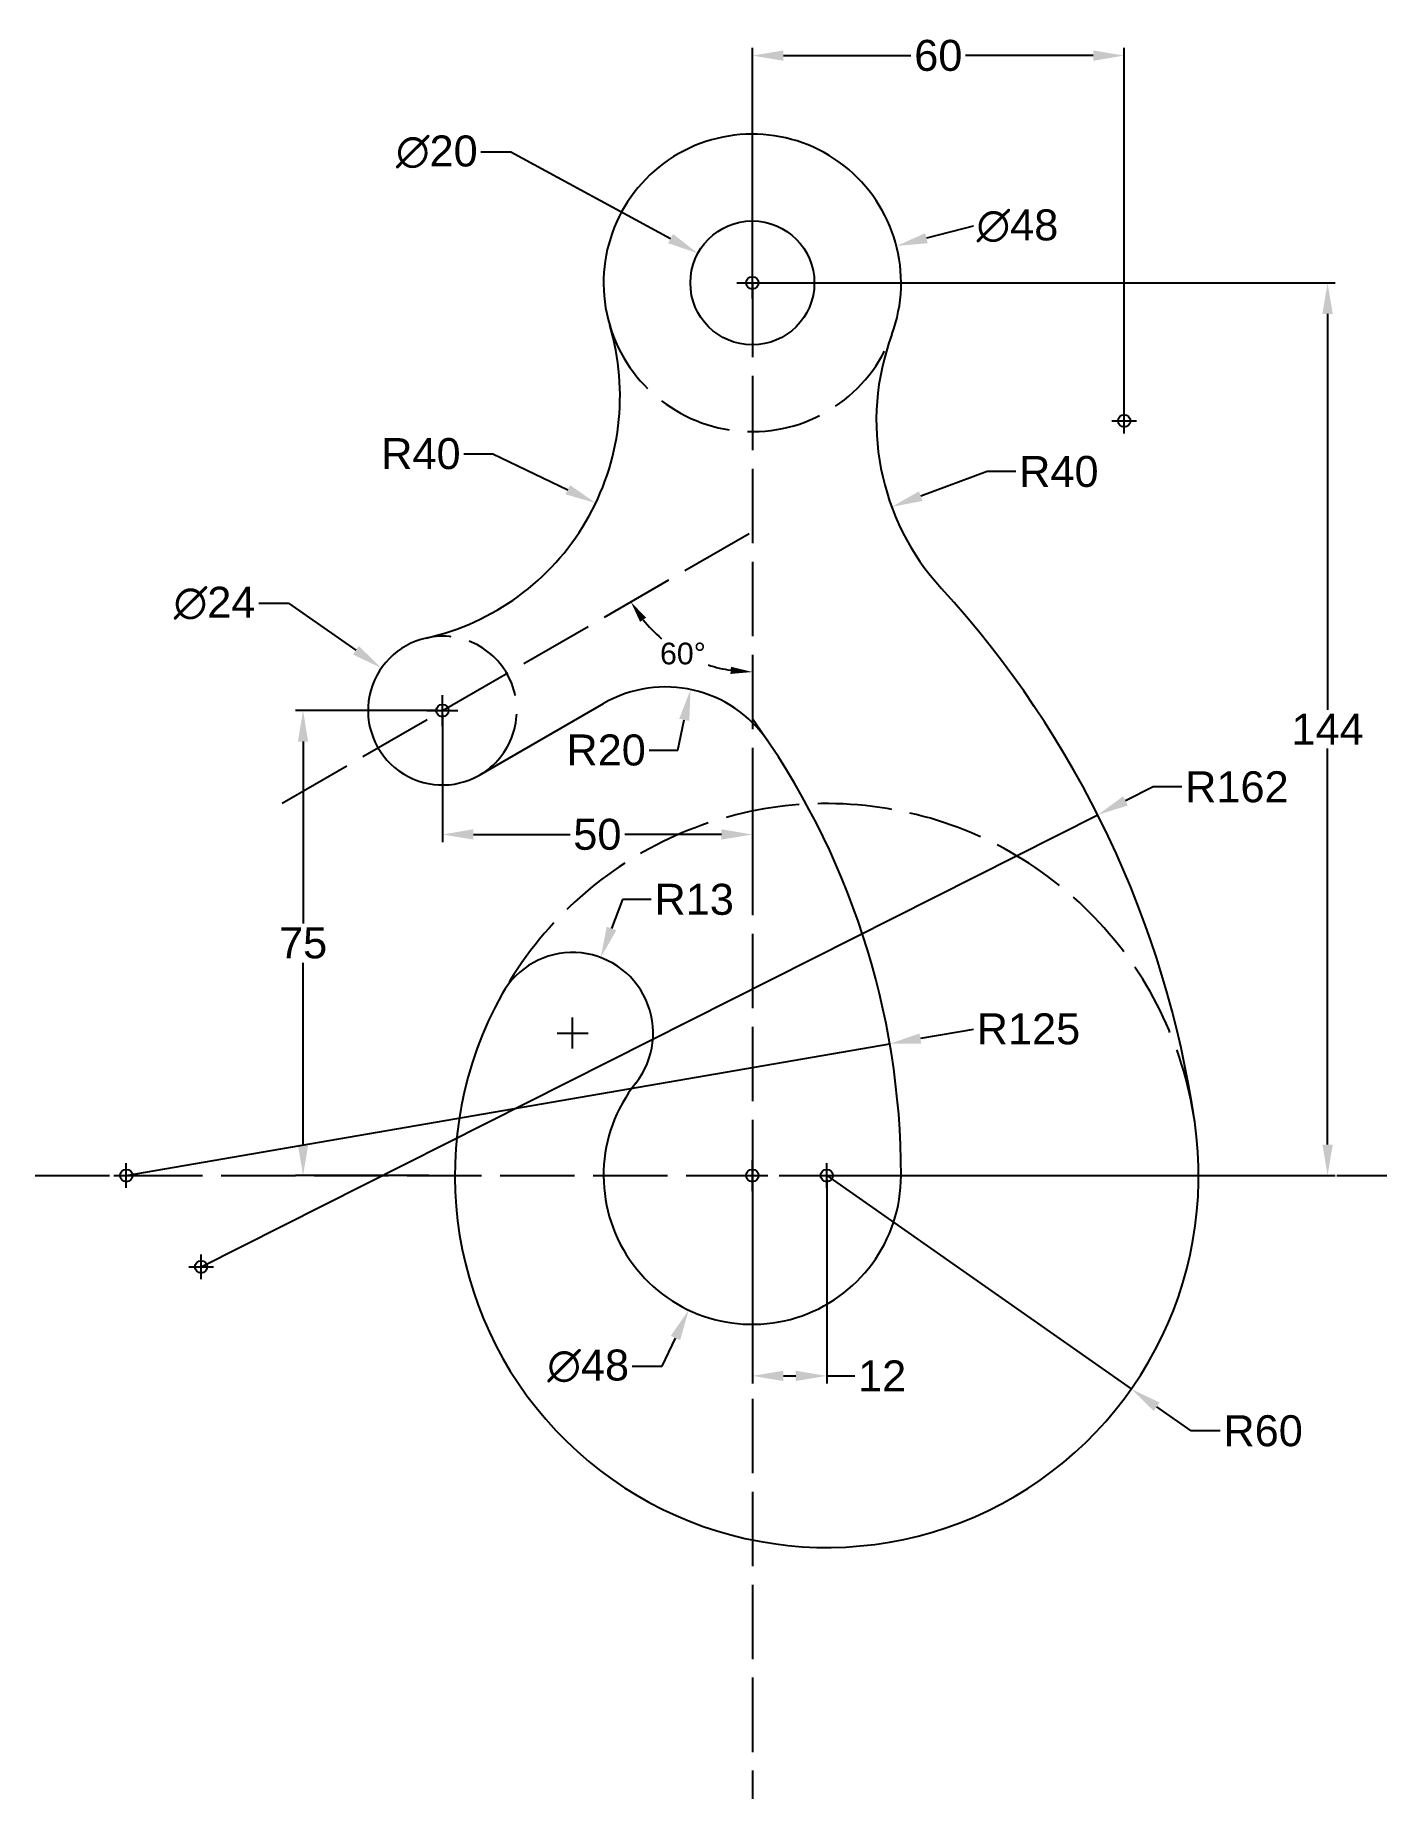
# Model space of a CAD drawing. Header units: millimetres. Extents: x 2566 to 2784, y 1727 to 2011.
import ezdxf

# ---------------------------------------------------------------- set-up
doc = ezdxf.new("R2010")
doc.units = ezdxf.units.MM
doc.header["$PDMODE"] = 34
doc.header["$PDSIZE"] = 2
doc.linetypes.add('ACAD_ISO02W100', pattern=[15, 12, -3])
doc.layers.add('dim', color=1, linetype='Continuous')
doc.layers.add('dot lines', color=6, linetype='ACAD_ISO02W100')
doc.styles.get("Standard").update_dxf_attribs({"font": 'arial.ttf'})
doc.dimstyles.new('ISO-25', dxfattribs={"dimtxt": 5, "dimasz": 5, "dimexe": 1.25, "dimexo": 0.625, "dimtad": 0, "dimtih": 1, "dimtoh": 1, "dimtxsty": 'Standard', "dimcen": 2.5, "dimadec": 0, "dimazin": 0, "dimtfac": 1, "dimtofl": 0, "dimtmove": 0, "dimatfit": 3, "dimfxl": 1, "dimtfill": 1, "dimarcsym": 0})

# ---------------------------------------------------------------- blocks, each defined once
blk = doc.blocks.new('*D4')
at = {"layer": 'Defpoints', "color": 0, "transparency": 16777216}
for p in [(2672.67, 1976.22), (2690.26, 1966.69)]:
    blk.add_point(p, dxfattribs=at)
at = {"layer": 'dim', "color": 0, "lineweight": -2, "transparency": 16777216}
for p, q in [((2637.49, 1992.57), (2642.49, 1992.57)), ((2642.49, 1992.57), (2668.28, 1978.6)), ((2678.97, 1971.45), (2683.97, 1971.45)), ((2681.47, 1968.95), (2681.47, 1973.95))]:
    blk.add_line(p, q, dxfattribs=at)
at = {"layer": 'dim', "color": 0, "transparency": 16777216}
blk.add_solid([(2668.68, 1979.33), (2667.88, 1977.86), (2672.67, 1976.22)], dxfattribs=at)
at = {"layer": 'dim', "color": 0, "transparency": 16777216, "insert": (2630.57, 1992.57), "char_height": 5, "attachment_point": 5, "bg_fill": 3, "box_fill_scale": 1.1, "bg_fill_color": 256, "bg_fill_true_color": 13158600, "bg_fill_transparency": 0}
blk.add_mtext('∅20', dxfattribs=at)
blk = doc.blocks.new('*D5')
at = {"layer": 'Defpoints', "color": 0, "transparency": 16777216}
for p in [(2704.72, 1977.41), (2658.22, 1965.49)]:
    blk.add_point(p, dxfattribs=at)
at = {"layer": 'dim', "color": 0, "lineweight": -2, "transparency": 16777216}
for p, q in [((2717.31, 1980.64), (2709.56, 1978.65)), ((2678.97, 1971.45), (2683.97, 1971.45)), ((2681.47, 1968.95), (2681.47, 1973.95))]:
    blk.add_line(p, q, dxfattribs=at)
at = {"layer": 'dim', "color": 0, "transparency": 16777216}
blk.add_solid([(2709.35, 1979.46), (2709.77, 1977.85), (2704.72, 1977.41)], dxfattribs=at)
at = {"layer": 'dim', "color": 0, "transparency": 16777216, "insert": (2724.24, 1980.64), "char_height": 5, "attachment_point": 5, "bg_fill": 3, "box_fill_scale": 1.1, "bg_fill_color": 256, "bg_fill_true_color": 13158600, "bg_fill_transparency": 0}
blk.add_mtext('∅48', dxfattribs=at)
blk = doc.blocks.new('*D6')
at = {"layer": 'Defpoints', "color": 0, "transparency": 16777216}
for p in [(2691.73, 1849.15), (2671.2, 1805.76)]:
    blk.add_point(p, dxfattribs=at)
at = {"layer": 'dim', "color": 0, "lineweight": -2, "transparency": 16777216}
for p, q in [((2681.47, 1824.95), (2681.47, 1829.95)), ((2678.97, 1827.45), (2683.97, 1827.45)), ((2666.92, 1796.72), (2669.06, 1801.24)), ((2661.92, 1796.72), (2666.92, 1796.72))]:
    blk.add_line(p, q, dxfattribs=at)
at = {"layer": 'dim', "color": 0, "transparency": 16777216}
blk.add_solid([(2668.31, 1801.6), (2669.82, 1800.88), (2671.2, 1805.76)], dxfattribs=at)
at = {"layer": 'dim', "color": 0, "transparency": 16777216, "insert": (2654.99, 1796.72), "char_height": 5, "attachment_point": 5, "bg_fill": 3, "box_fill_scale": 1.1, "bg_fill_color": 256, "bg_fill_true_color": 13158600, "bg_fill_transparency": 0}
blk.add_mtext('∅48', dxfattribs=at)
blk = doc.blocks.new('*D7')
at = {"layer": 'Defpoints', "color": 0, "transparency": 16777216}
for p in [(2621.62, 1909.32), (2641.31, 1895.59)]:
    blk.add_point(p, dxfattribs=at)
at = {"layer": 'dim', "color": 0, "lineweight": -2, "transparency": 16777216}
for p, q in [((2601.63, 1919.77), (2606.63, 1919.77)), ((2606.63, 1919.77), (2617.52, 1912.18)), ((2631.47, 1899.95), (2631.47, 1904.95)), ((2628.97, 1902.45), (2633.97, 1902.45))]:
    blk.add_line(p, q, dxfattribs=at)
at = {"layer": 'dim', "color": 0, "transparency": 16777216}
blk.add_solid([(2618, 1912.86), (2617.05, 1911.49), (2621.62, 1909.32)], dxfattribs=at)
at = {"layer": 'dim', "color": 0, "transparency": 16777216, "insert": (2594.71, 1919.77), "char_height": 5, "attachment_point": 5, "bg_fill": 3, "box_fill_scale": 1.1, "bg_fill_color": 256, "bg_fill_true_color": 13158600, "bg_fill_transparency": 0}
blk.add_mtext('∅24', dxfattribs=at)
blk = doc.blocks.new('*D8')
at = {"layer": 'Defpoints', "color": 0, "transparency": 16777216}
for p in [(2620.13, 1953.2), (2656.2, 1935.93)]:
    blk.add_point(p, dxfattribs=at)
at = {"layer": 'dim', "color": 0, "lineweight": -2, "transparency": 16777216}
for p, q in [((2634.59, 1943.88), (2639.59, 1943.88)), ((2639.59, 1943.88), (2651.69, 1938.09))]:
    blk.add_line(p, q, dxfattribs=at)
at = {"layer": 'dim', "color": 0, "transparency": 16777216}
blk.add_solid([(2652.05, 1938.84), (2651.34, 1937.34), (2656.2, 1935.93)], dxfattribs=at)
at = {"layer": 'dim', "color": 0, "transparency": 16777216, "insert": (2628, 1943.88), "char_height": 5, "attachment_point": 5, "bg_fill": 3, "box_fill_scale": 1.1, "bg_fill_color": 256, "bg_fill_true_color": 13158600, "bg_fill_transparency": 0}
blk.add_mtext('R40', dxfattribs=at)
blk = doc.blocks.new('*D9')
at = {"layer": 'Defpoints', "color": 0, "transparency": 16777216}
for p in [(2741.47, 1949.18), (2703.95, 1935.32)]:
    blk.add_point(p, dxfattribs=at)
at = {"layer": 'dim', "color": 0, "lineweight": -2, "transparency": 16777216}
for p, q in [((2719.33, 1941), (2708.64, 1937.05)), ((2724.33, 1941), (2719.33, 1941))]:
    blk.add_line(p, q, dxfattribs=at)
at = {"layer": 'dim', "color": 0, "transparency": 16777216}
blk.add_solid([(2708.35, 1937.83), (2708.93, 1936.27), (2703.95, 1935.32)], dxfattribs=at)
at = {"layer": 'dim', "color": 0, "transparency": 16777216, "insert": (2730.92, 1941), "char_height": 5, "attachment_point": 5, "bg_fill": 3, "box_fill_scale": 1.1, "bg_fill_color": 256, "bg_fill_true_color": 13158600, "bg_fill_transparency": 0}
blk.add_mtext('R40', dxfattribs=at)
blk = doc.blocks.new('*D10')
at = {"layer": 'Defpoints', "color": 0, "transparency": 16777216}
for p in [(2737.2, 1885.63), (2592.54, 1812.71)]:
    blk.add_point(p, dxfattribs=at)
at = {"layer": 'dim', "color": 0, "lineweight": -2, "transparency": 16777216}
for p, q in [((2746.13, 1890.13), (2741.66, 1887.88)), ((2751.13, 1890.13), (2746.13, 1890.13)), ((2592.54, 1812.71), (2737.2, 1885.63))]:
    blk.add_line(p, q, dxfattribs=at)
at = {"layer": 'dim', "color": 0, "transparency": 16777216}
blk.add_solid([(2741.29, 1888.63), (2742.04, 1887.14), (2737.2, 1885.63)], dxfattribs=at)
at = {"layer": 'dim', "color": 0, "transparency": 16777216, "insert": (2759.64, 1890.13), "char_height": 5, "attachment_point": 5, "bg_fill": 3, "box_fill_scale": 1.1, "bg_fill_color": 256, "bg_fill_true_color": 13158600, "bg_fill_transparency": 0}
blk.add_mtext('R162', dxfattribs=at)
blk = doc.blocks.new('*D11')
at = {"layer": 'Defpoints', "color": 0, "transparency": 16777216}
for p in [(2703.65, 1848.7), (2580.47, 1827.45)]:
    blk.add_point(p, dxfattribs=at)
at = {"layer": 'dim', "color": 0, "lineweight": -2, "transparency": 16777216}
for p, q in [((2717.45, 1851.08), (2708.58, 1849.55)), ((2580.47, 1827.45), (2703.65, 1848.7))]:
    blk.add_line(p, q, dxfattribs=at)
at = {"layer": 'dim', "color": 0, "transparency": 16777216}
blk.add_solid([(2708.43, 1850.37), (2708.72, 1848.73), (2703.65, 1848.7)], dxfattribs=at)
at = {"layer": 'dim', "color": 0, "transparency": 16777216, "insert": (2726.01, 1851.08), "char_height": 5, "attachment_point": 5, "bg_fill": 3, "box_fill_scale": 1.1, "bg_fill_color": 256, "bg_fill_true_color": 13158600, "bg_fill_transparency": 0}
blk.add_mtext('R125', dxfattribs=at)
blk = doc.blocks.new('*D12')
at = {"layer": 'Defpoints', "color": 0, "transparency": 16777216}
for p in [(2657.01, 1862.61), (2652.47, 1850.43)]:
    blk.add_point(p, dxfattribs=at)
at = {"layer": 'dim', "color": 0, "lineweight": -2, "transparency": 16777216}
for p, q in [((2660.5, 1871.98), (2658.75, 1867.3)), ((2665.5, 1871.98), (2660.5, 1871.98)), ((2652.47, 1847.93), (2652.47, 1852.93)), ((2649.97, 1850.43), (2654.97, 1850.43))]:
    blk.add_line(p, q, dxfattribs=at)
at = {"layer": 'dim', "color": 0, "transparency": 16777216}
blk.add_solid([(2657.97, 1867.59), (2659.53, 1867.01), (2657.01, 1862.61)], dxfattribs=at)
at = {"layer": 'dim', "color": 0, "transparency": 16777216, "insert": (2672.09, 1871.98), "char_height": 5, "attachment_point": 5, "bg_fill": 3, "box_fill_scale": 1.1, "bg_fill_color": 256, "bg_fill_true_color": 13158600, "bg_fill_transparency": 0}
blk.add_mtext('R13', dxfattribs=at)
blk = doc.blocks.new('*D13')
at = {"layer": 'Defpoints', "color": 0, "transparency": 16777216}
for p in [(2671.5, 1905.86), (2667.44, 1886.27)]:
    blk.add_point(p, dxfattribs=at)
at = {"layer": 'dim', "color": 0, "lineweight": -2, "transparency": 16777216}
for p, q in [((2669.47, 1896.07), (2670.49, 1900.96)), ((2664.47, 1896.07), (2669.47, 1896.07))]:
    blk.add_line(p, q, dxfattribs=at)
at = {"layer": 'dim', "color": 0, "transparency": 16777216}
blk.add_solid([(2669.67, 1901.13), (2671.3, 1900.79), (2671.5, 1905.86)], dxfattribs=at)
at = {"layer": 'dim', "color": 0, "transparency": 16777216, "insert": (2657.88, 1896.07), "char_height": 5, "attachment_point": 5, "bg_fill": 3, "box_fill_scale": 1.1, "bg_fill_color": 256, "bg_fill_true_color": 13158600, "bg_fill_transparency": 0}
blk.add_mtext('R20', dxfattribs=at)
blk = doc.blocks.new('*D14')
at = {"layer": 'Defpoints', "color": 0, "transparency": 16777216}
for p in [(2693.47, 1827.45), (2742.61, 1793.02)]:
    blk.add_point(p, dxfattribs=at)
at = {"layer": 'dim', "color": 0, "lineweight": -2, "transparency": 16777216}
for p, q in [((2693.47, 1827.45), (2742.61, 1793.02)), ((2752.28, 1786.25), (2746.7, 1790.16)), ((2757.28, 1786.25), (2752.28, 1786.25))]:
    blk.add_line(p, q, dxfattribs=at)
at = {"layer": 'dim', "color": 0, "transparency": 16777216}
blk.add_solid([(2747.18, 1790.84), (2746.22, 1789.47), (2742.61, 1793.02)], dxfattribs=at)
at = {"layer": 'dim', "color": 0, "transparency": 16777216, "insert": (2763.87, 1786.25), "char_height": 5, "attachment_point": 5, "bg_fill": 3, "box_fill_scale": 1.1, "bg_fill_color": 256, "bg_fill_true_color": 13158600, "bg_fill_transparency": 0}
blk.add_mtext('R60', dxfattribs=at)
blk = doc.blocks.new('*D15')
at = {"layer": 'Defpoints', "color": 0, "transparency": 16777216}
for p in [(2741.47, 2008.12), (2681.47, 1971.45), (2741.47, 1949.18)]:
    blk.add_point(p, dxfattribs=at)
at = {"layer": 'dim', "color": 0, "lineweight": -2, "transparency": 16777216}
for p, q in [((2681.47, 1972.08), (2681.47, 2009.37)), ((2741.47, 1949.81), (2741.47, 2009.37)), ((2686.47, 2008.12), (2707.26, 2008.12)), ((2736.47, 2008.12), (2715.68, 2008.12))]:
    blk.add_line(p, q, dxfattribs=at)
at = {"layer": 'dim', "color": 0, "transparency": 16777216}
for points in [[(2686.47, 2008.95), (2686.47, 2007.28), (2681.47, 2008.12)], [(2736.47, 2008.95), (2736.47, 2007.28), (2741.47, 2008.12)]]:
    blk.add_solid(points, dxfattribs=at)
at = {"layer": 'dim', "color": 0, "transparency": 16777216, "insert": (2711.47, 2008.12), "char_height": 5, "attachment_point": 5, "bg_fill": 3, "box_fill_scale": 1.1, "bg_fill_color": 256, "bg_fill_true_color": 13158600, "bg_fill_transparency": 0}
blk.add_mtext('60', dxfattribs=at)
blk = doc.blocks.new('*D16')
at = {"layer": 'Defpoints', "color": 0, "transparency": 16777216}
for p in [(2631.47, 1902.45), (2681.47, 1889.23), (2681.47, 1882.47)]:
    blk.add_point(p, dxfattribs=at)
at = {"layer": 'dim', "color": 0, "lineweight": -2, "transparency": 16777216}
for p, q in [((2631.47, 1901.83), (2631.47, 1881.22)), ((2681.47, 1888.6), (2681.47, 1881.22)), ((2636.47, 1882.47), (2652.27, 1882.47)), ((2676.47, 1882.47), (2660.67, 1882.47))]:
    blk.add_line(p, q, dxfattribs=at)
at = {"layer": 'dim', "color": 0, "transparency": 16777216}
for points in [[(2636.47, 1883.31), (2636.47, 1881.64), (2631.47, 1882.47)], [(2676.47, 1883.31), (2676.47, 1881.64), (2681.47, 1882.47)]]:
    blk.add_solid(points, dxfattribs=at)
at = {"layer": 'dim', "color": 0, "transparency": 16777216, "insert": (2656.47, 1882.47), "char_height": 5, "attachment_point": 5, "bg_fill": 3, "box_fill_scale": 1.1, "bg_fill_color": 256, "bg_fill_true_color": 13158600, "bg_fill_transparency": 0}
blk.add_mtext('50', dxfattribs=at)
blk = doc.blocks.new('*D17')
at = {"layer": 'Defpoints', "color": 0, "transparency": 16777216}
for p in [(2631.47, 1902.45), (2608.99, 1827.45), (2629.93, 1827.45)]:
    blk.add_point(p, dxfattribs=at)
at = {"layer": 'dim', "color": 0, "lineweight": -2, "transparency": 16777216}
for p, q in [((2630.84, 1902.45), (2607.74, 1902.45)), ((2608.99, 1897.45), (2608.99, 1868.12)), ((2608.99, 1832.45), (2608.99, 1861.79)), ((2629.3, 1827.45), (2607.74, 1827.45))]:
    blk.add_line(p, q, dxfattribs=at)
at = {"layer": 'dim', "color": 0, "transparency": 16777216}
for points in [[(2608.15, 1897.45), (2609.82, 1897.45), (2608.99, 1902.45)], [(2608.15, 1832.45), (2609.82, 1832.45), (2608.99, 1827.45)]]:
    blk.add_solid(points, dxfattribs=at)
at = {"layer": 'dim', "color": 0, "transparency": 16777216, "insert": (2608.99, 1864.95), "char_height": 5, "attachment_point": 5, "bg_fill": 3, "box_fill_scale": 1.1, "bg_fill_color": 256, "bg_fill_true_color": 13158600, "bg_fill_transparency": 0}
blk.add_mtext('75', dxfattribs=at)
blk = doc.blocks.new('*D18')
at = {"layer": 'Defpoints', "color": 0, "transparency": 16777216}
for p in [(2681.47, 1971.45), (2681.47, 1931.32), (2605.63, 1887.54), (2681.47, 1726.92)]:
    blk.add_point(p, dxfattribs=at)
at = {"layer": 'dim', "color": 0, "lineweight": -2, "transparency": 16777216}
for start, end in [(218.8661, 229.6988), (251.6502, 261.1339)]:
    blk.add_arc((2681.47, 1931.32), 22.64, start, end, dxfattribs=at)
at = {"layer": 'dim', "color": 0, "transparency": 16777216}
for points in [[(2663.36, 1916.78), (2664.32, 1917.44), (2661.86, 1920)], [(2678.02, 1909.53), (2677.93, 1908.37), (2681.47, 1908.68)]]:
    blk.add_solid(points, dxfattribs=at)
at = {"layer": 'dim', "color": 0, "transparency": 16777216, "insert": (2670.27, 1911.64), "char_height": 3.5, "attachment_point": 5, "bg_fill": 3, "box_fill_scale": 1.1, "bg_fill_color": 256, "bg_fill_true_color": 13158600, "bg_fill_transparency": 0}
blk.add_mtext('60°', dxfattribs=at)
at = {"layer": 'Defpoints', "color": 0, "transparency": 16777216}
blk.add_point((2666.91, 1913.98), dxfattribs=at)
blk = doc.blocks.new('*D19')
at = {"layer": 'Defpoints', "color": 0, "transparency": 16777216}
for p in [(2681.47, 1971.45), (2693.47, 1827.45), (2774.27, 1827.45)]:
    blk.add_point(p, dxfattribs=at)
at = {"layer": 'dim', "color": 0, "lineweight": -2, "transparency": 16777216}
for p, q in [((2682.09, 1971.45), (2775.52, 1971.45)), ((2774.27, 1966.45), (2774.27, 1902.59)), ((2774.27, 1832.45), (2774.27, 1896.32)), ((2694.09, 1827.45), (2775.52, 1827.45))]:
    blk.add_line(p, q, dxfattribs=at)
at = {"layer": 'dim', "color": 0, "transparency": 16777216}
for points in [[(2773.44, 1966.45), (2775.11, 1966.45), (2774.27, 1971.45)], [(2773.44, 1832.45), (2775.11, 1832.45), (2774.27, 1827.45)]]:
    blk.add_solid(points, dxfattribs=at)
at = {"layer": 'dim', "color": 0, "transparency": 16777216, "insert": (2774.27, 1899.45), "char_height": 5, "attachment_point": 5, "bg_fill": 3, "box_fill_scale": 1.1, "bg_fill_color": 256, "bg_fill_true_color": 13158600, "bg_fill_transparency": 0}
blk.add_mtext('144', dxfattribs=at)
blk = doc.blocks.new('*D20')
at = {"layer": 'Defpoints', "color": 0, "transparency": 16777216}
for p in [(2681.47, 1827.45), (2693.47, 1827.45), (2693.47, 1795.13)]:
    blk.add_point(p, dxfattribs=at)
at = {"layer": 'dim', "color": 0, "lineweight": -2, "transparency": 16777216}
for p, q in [((2681.47, 1826.83), (2681.47, 1793.88)), ((2693.47, 1826.83), (2693.47, 1793.88)), ((2686.47, 1795.13), (2688.47, 1795.13)), ((2693.47, 1795.13), (2698.47, 1795.13))]:
    blk.add_line(p, q, dxfattribs=at)
at = {"layer": 'dim', "color": 0, "transparency": 16777216}
for points in [[(2686.47, 1795.96), (2686.47, 1794.3), (2681.47, 1795.13)], [(2688.47, 1795.96), (2688.47, 1794.3), (2693.47, 1795.13)]]:
    blk.add_solid(points, dxfattribs=at)
at = {"layer": 'dim', "color": 0, "transparency": 16777216, "insert": (2702.41, 1795.13), "char_height": 5, "attachment_point": 5, "bg_fill": 3, "box_fill_scale": 1.1, "bg_fill_color": 256, "bg_fill_true_color": 13158600, "bg_fill_transparency": 0}
blk.add_mtext('12', dxfattribs=at)

msp = doc.modelspace()

# ---------------------------------------------------------------- linework, layer by layer
msp.add_line((2637.468, 1892.061), (2657.445, 1903.595))
msp.add_circle((2681.468, 1971.453), 10)
for centre, radius, start, end in [((2681.468, 1971.453), 24, 339.63587, 196.5701), ((2620.125, 1953.201), 40, 282.59857, 16.5701), ((2741.468, 1949.182), 40, 159.63587, 222.50036), ((2592.538, 1812.712), 162, 8.30958, 42.50036), ((2631.468, 1902.453), 12, 102.59857, 300), ((2667.445, 1886.274), 20, 34.06973, 120), ((2580.468, 1827.453), 125, 0, 36.09902), ((2652.468, 1850.431), 13, 321.60833, 150.73176), ((2693.468, 1827.453), 60, 150.73176, 8.30958), ((2681.468, 1827.453), 24, 141.60833, 0)]:
    msp.add_arc(centre, radius, start, end)
for p in [(2681.468, 1971.453), (2631.468, 1902.453), (2681.468, 1827.453), (2693.468, 1827.453)]:
    msp.add_point(p)
at = {"layer": 'dot lines'}
for p, q in [((2681.468, 1971.453), (2681.468, 1726.921)), ((2605.632, 1887.537), (2681.468, 1931.32)), ((2565.783, 1827.453), (2783.815, 1827.453))]:
    msp.add_line(p, q, dxfattribs=at)
for centre, radius, start, end in [((2681.468, 1971.453), 24, 196.5701, 339.63587), ((2631.468, 1902.453), 12, 300, 102.59857), ((2693.468, 1827.453), 60, 8.30958, 150.73176)]:
    msp.add_arc(centre, radius, start, end, dxfattribs=at)

# ---------------------------------------------------------------- next in the draw order: dimensions: what is measured, and where the dimension line sits
at = {"layer": 'dim'}
for p1, p2, picture, middle in [((2690.26, 1966.69), (2672.675, 1976.216), '*D4', (2630.575, 1992.566)), ((2641.311, 1895.59), (2621.624, 1909.316), '*D7', (2594.714, 1919.769))]:
    dim = msp.add_diameter_dim_2p(p1=p1, p2=p2, dimstyle='ISO-25', dxfattribs=at)
    dim.commit()
    dim.dimension.update_dxf_attribs({"geometry": picture, "text_midpoint": middle, "dimtype": 163})
for center, mpoint, picture, middle in [((2620.125, 1953.201), (2656.205, 1935.93), '*D8', (2628.002, 1943.883)), ((2741.468, 1949.182), (2703.948, 1935.316), '*D9', (2730.918, 1941))]:
    dim = msp.add_radius_dim(center=center, mpoint=mpoint, dimstyle='ISO-25', dxfattribs=at)
    dim.commit()
    dim.dimension.update_dxf_attribs({"geometry": picture, "text_midpoint": middle, "dimtype": 164})
dim = msp.add_diameter_dim_2p(p1=(2691.734, 1849.146), p2=(2671.201, 1805.76), dimstyle='ISO-25', dxfattribs=at)
dim.commit()
dim.dimension.update_dxf_attribs({"geometry": '*D6', "text_midpoint": (2654.992, 1796.721)})

# ---------------------------------------------------------------- next in the draw order: linework, layer by layer
msp.add_point((2741.468, 1949.182), dxfattribs=at)

# ---------------------------------------------------------------- next in the draw order: dimensions: what is measured, and where the dimension line sits
dim = msp.add_diameter_dim_2p(p1=(2658.219, 1965.494), p2=(2704.716, 1977.412), dimstyle='ISO-25', dxfattribs=at)
dim.commit()
dim.dimension.update_dxf_attribs({"geometry": '*D5', "text_midpoint": (2717.308, 1980.639), "dimtype": 163})
dim = msp.add_radius_dim(center=(2592.538, 1812.712), mpoint=(2737.198, 1885.633), dimstyle='ISO-25', override={"dimasz": 5, "dimcen": 25, "dimtofl": 1}, dxfattribs=at)
dim.commit()
dim.dimension.update_dxf_attribs({"geometry": '*D10', "text_midpoint": (2759.643, 1890.135)})

# ---------------------------------------------------------------- next in the draw order: linework, layer by layer
msp.add_point((2592.538, 1812.712), dxfattribs=at)

# ---------------------------------------------------------------- next in the draw order: dimensions: what is measured, and where the dimension line sits
dim = msp.add_linear_dim(base=(2741.468, 2008.115), p1=(2681.468, 1971.453), p2=(2741.468, 1949.182), dimstyle='ISO-25', dxfattribs=at)
dim.commit()
dim.dimension.update_dxf_attribs({"geometry": '*D15', "text_midpoint": (2711.468, 2008.115)})
dim = msp.add_radius_dim(center=(2667.445, 1886.274), mpoint=(2671.5, 1905.859), dimstyle='ISO-25', dxfattribs=at)
dim.commit()
dim.dimension.update_dxf_attribs({"geometry": '*D13', "text_midpoint": (2657.882, 1896.066), "dimtype": 164})
dim = msp.add_radius_dim(center=(2580.468, 1827.453), mpoint=(2703.648, 1848.703), dimstyle='ISO-25', override={"dimcen": 25, "dimtofl": 1}, dxfattribs=at)
dim.commit()
dim.dimension.update_dxf_attribs({"geometry": '*D11', "text_midpoint": (2717.451, 1851.085), "dimtype": 164})

# ---------------------------------------------------------------- next in the draw order: linework, layer by layer
msp.add_point((2580.468, 1827.453), dxfattribs=at)

# ---------------------------------------------------------------- next in the draw order: dimensions: what is measured, and where the dimension line sits
dim = msp.add_linear_dim(base=(2681.468, 1882.474), p1=(2631.468, 1902.453), p2=(2681.468, 1889.228), dimstyle='ISO-25', dxfattribs=at)
dim.commit()
dim.dimension.update_dxf_attribs({"geometry": '*D16', "text_midpoint": (2656.468, 1882.474)})
dim = msp.add_radius_dim(center=(2652.468, 1850.431), mpoint=(2657.005, 1862.613), dimstyle='ISO-25', dxfattribs=at)
dim.commit()
dim.dimension.update_dxf_attribs({"geometry": '*D12', "text_midpoint": (2672.095, 1871.984)})
dim = msp.add_radius_dim(center=(2693.468, 1827.453), mpoint=(2742.607, 1793.025), dimstyle='ISO-25', override={"dimcen": 25, "dimtofl": 1}, dxfattribs=at)
dim.commit()
dim.dimension.update_dxf_attribs({"geometry": '*D14', "text_midpoint": (2763.867, 1786.25), "dimtype": 164})

# ---------------------------------------------------------------- next in the draw order: dimensions: what is measured, and where the dimension line sits
dim = msp.add_linear_dim(base=(2608.985, 1827.453), p1=(2631.468, 1902.453), p2=(2629.925, 1827.453), angle=90, dimstyle='ISO-25', dxfattribs=at)
dim.commit()
dim.dimension.update_dxf_attribs({"geometry": '*D17', "text_midpoint": (2608.985, 1864.953)})

# ---------------------------------------------------------------- next in the draw order: dimensions: what is measured, and where the dimension line sits
dim = msp.add_angular_dim_2l(base=(2666.914, 1913.977), line1=((2681.468, 1971.453), (2681.468, 1726.921)), line2=((2605.632, 1887.537), (2681.468, 1931.32)), dimstyle='ISO-25', override={"dimtxt": 3.5, "dimasz": 3.5}, dxfattribs=at)
dim.commit()
dim.dimension.update_dxf_attribs({"geometry": '*D18', "text_midpoint": (2670.272, 1911.641), "dimtype": 162})

# ---------------------------------------------------------------- next in the draw order: dimensions: what is measured, and where the dimension line sits
dim = msp.add_linear_dim(base=(2774.275, 1827.453), p1=(2681.468, 1971.453), p2=(2693.468, 1827.453), angle=90, dimstyle='ISO-25', dxfattribs=at)
dim.commit()
dim.dimension.update_dxf_attribs({"geometry": '*D19', "text_midpoint": (2774.275, 1899.453)})

# ---------------------------------------------------------------- next in the draw order: dimensions: what is measured, and where the dimension line sits
dim = msp.add_linear_dim(base=(2693.468, 1795.131), p1=(2681.468, 1827.453), p2=(2693.468, 1827.453), dimstyle='ISO-25', dxfattribs=at)
dim.commit()
dim.dimension.update_dxf_attribs({"geometry": '*D20', "text_midpoint": (2702.413, 1795.131)})

doc.saveas('drawing.dxf')
